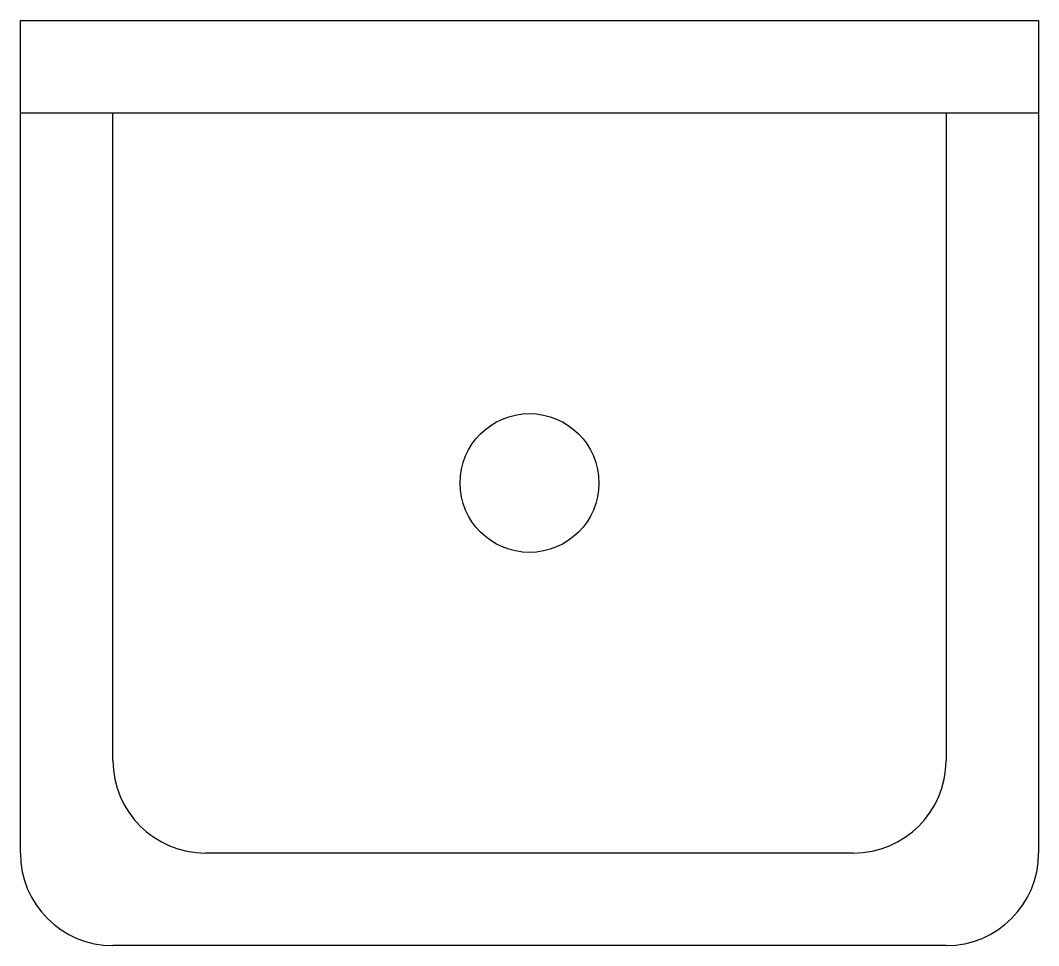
# Model space of a CAD drawing. Extents: x -11 to 11, y -20 to 0.
import ezdxf

# ---------------------------------------------------------------- set-up
doc = ezdxf.new("R2010")
doc.units = 0
doc.header["$LTSCALE"] = 0.375
doc.header["$MEASUREMENT"] = 0
doc.layers.get('0').update_dxf_attribs({"linetype": 'CONTINUOUS'})

msp = doc.modelspace()

# ---------------------------------------------------------------- linework, layer by layer
for p, q in [((-11, 0), (11, 0)), ((-11, -18), (-11, 0)), ((-9, 0), (9, 0)), ((11, 0), (11, -18)), ((-11, -2), (11, -2)), ((-9, -16), (-9, -2)), ((9, -2), (9, -16)), ((7, -18), (-7, -18)), ((9, -20), (-9, -20))]:
    msp.add_line(p, q)
msp.add_circle((0, -10), 1.5)
for centre, start, end in [((-7, -16), 180, 270), ((7, -16), 270, 0), ((-9, -18), 180, 270), ((9, -18), 270, 0)]:
    msp.add_arc(centre, 2, start, end)

doc.saveas('drawing.dxf')
